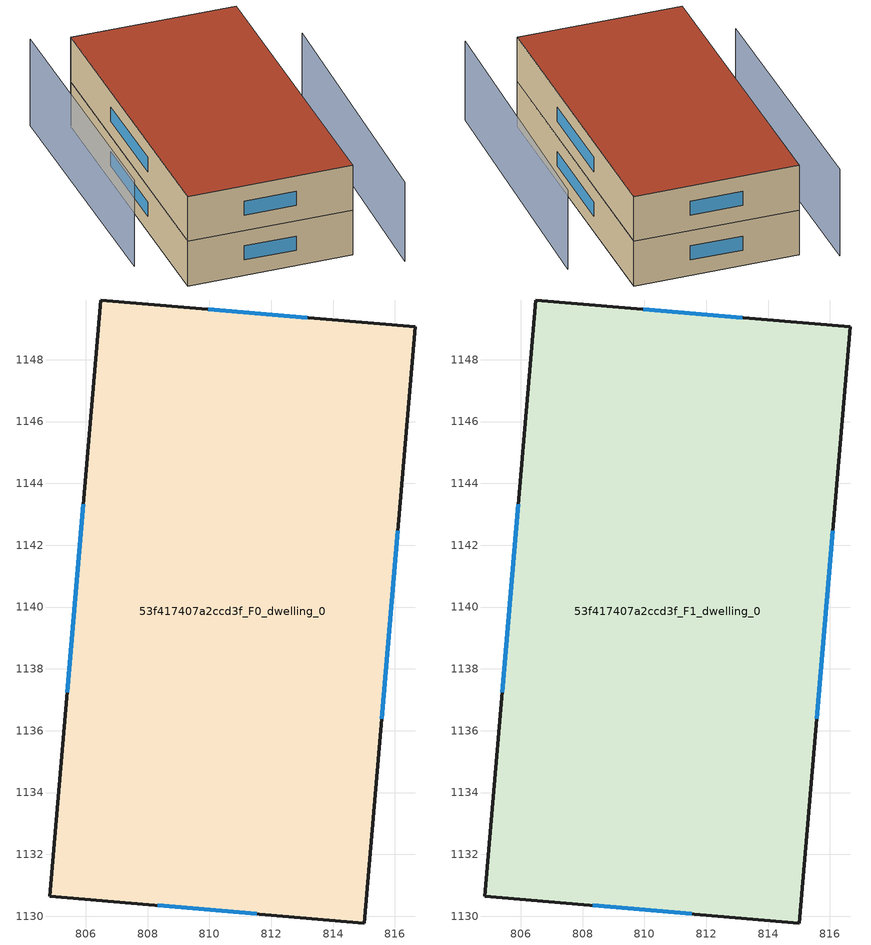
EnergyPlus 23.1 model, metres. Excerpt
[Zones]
53f417407a2ccd3f_F0_dwelling_0
 floor ground (EU_floor_Construction): 816.65,1149.07 815.01,1129.78 804.84,1130.65 806.48,1149.93 z0
 wall outside (EU_wall_Construction): 816.65,1149.07 806.48,1149.93 804.84,1130.65 815.01,1129.78 816.65,1149.07 z0:3
 window (EU_Window_Construction): 813.17,1149.36 809.97,1149.64 / 815.57,1136.38 816.09,1142.47 / 808.33,1130.35 811.53,1130.08 / 805.92,1143.33 805.41,1137.25 z1.03:1.97
53f417407a2ccd3f_F1_dwelling_0
 floor to 53f417407a2ccd3f_F0_dwelling_0 (EU_floor_Construction): 816.65,1149.07 815.01,1129.78 804.84,1130.65 806.48,1149.93 z3
 wall outside (EU_wall_Construction): 816.65,1149.07 806.48,1149.93 804.84,1130.65 815.01,1129.78 816.65,1149.07 z3:6
 window (EU_Window_Construction): 813.17,1149.36 809.97,1149.64 / 815.57,1136.38 816.09,1142.47 / 808.33,1130.35 811.53,1130.08 / 805.92,1143.33 805.41,1137.25 z4.03:4.97
 roof outside (EU_roof_Construction): 815.01,1129.78 816.65,1149.07 806.48,1149.93 804.84,1130.65 z6
shading: 817.4,1127.85 819.31,1145.71 z0:5.3; 804.41,1151.03 803.01,1133.98 z0:5.8
[Building]
EU S2 Campaign: North Axis=0; Terrain=City; Solar Distribution=FullExterior
[Site:Location]
Cape.Town.Intl.AP: Latitude=-33.965; Longitude=18.602; Time Zone=2; Elevation=46
[SizingPeriod:WeatherFileDays]
AnnualSizingPeriod: Begin Month=1; Begin Day of Month=1; End Month=12; End Day of Month=31; Day of Week for Start Day=Monday; Use Weather File Daylight Saving Period=No; Use Weather File Rain and Snow Indicators=No
[MATERIAL]
EU_InternalMass_Material: Roughness=MediumRough; Thickness=0.1; Conductivity=1; Density=1800; Specific Heat=900; Thermal Absorptance=0.9; Solar Absorptance=0.7; Visible Absorptance=0.7
[MATERIAL:NOMASS] Roughness=MediumRough; Thermal Absorptance=0.9; Solar Absorptance=0.7; Visible Absorptance=0.7
Name | Thermal Resistance
EU_wall_NoMass | 0.493876
EU_roof_NoMass | 0.449382
EU_floor_NoMass | 1.25
[WINDOWMATERIAL:SIMPLEGLAZINGSYSTEM]
EU_Window_SimpleGlazing: UFactor=4.4; Solar Heat Gain Coefficient=0.85; Visible Transmittance=0.85
[CONSTRUCTION]
EU_wall_Construction: EU_wall_NoMass
EU_roof_Construction: EU_roof_NoMass
EU_floor_Construction: EU_floor_NoMass
EU_Window_Construction: EU_Window_SimpleGlazing
EU_InternalMass_Construction: EU_InternalMass_Material
[ZONE] Type=1; Multiplier=1; Ceiling Height=autocalculate; Floor Area=autocalculate; Part of Total Floor Area=Yes
Name | Volume
53f417407a2ccd3f_F0_dwelling_0 | 592.436
53f417407a2ccd3f_F1_dwelling_0 | 592.435
[INTERNALMASS] Construction=EU_InternalMass_Construction; Surface Area=197.478
Name | Zone or ZoneList
53f417407a2ccd3f_F0_dwelling_0_EU_InternalMass | 53f417407a2ccd3f_F0_dwelling_0
53f417407a2ccd3f_F1_dwelling_0_EU_InternalMass | 53f417407a2ccd3f_F1_dwelling_0
[OTHEREQUIPMENT] Fuel Type=Electricity; Design Level Calculation Method=Watts/Area; Power per Zone Floor Area=1; Fraction Latent=0; Fraction Radiant=0; Fraction Lost=0; Carbon Dioxide Generation Rate=0; EndUse Subcategory=EU_Step8_InternalGains
Name | Zone or ZoneList or Space or SpaceList | Schedule
EU_Step8_InternalGain_53f417407a2ccd3f_F0_dwelling_0_f000 | 53f417407a2ccd3f_F0_dwelling_0 | EU_Step8_GainSchedule_53f417407a2ccd3f_F0_dwelling_0_f000
EU_Step8_InternalGain_53f417407a2ccd3f_F1_dwelling_0_f000 | 53f417407a2ccd3f_F1_dwelling_0 | EU_Step8_GainSchedule_53f417407a2ccd3f_F1_dwelling_0_f000
[ZONEVENTILATION:DESIGNFLOWRATE] Schedule=EU_AlwaysOn; Design Flow Rate Calculation Method=AirChanges/Hour; Air Changes per Hour=0.64; Ventilation Type=Natural; Fan Pressure Rise=0; Fan Total Efficiency=1; Constant Term Coefficient=1; Temperature Term Coefficient=0; Velocity Term Coefficient=0; Velocity Squared Term Coefficient=0; Minimum Indoor Temperature=-100; Maximum Indoor Temperature=100; Delta Temperature=-100; Minimum Outdoor Temperature=-100; Maximum Outdoor Temperature=100; Maximum Wind Speed=40
Name | Zone or ZoneList or Space or SpaceList
EU_ConstantAir_53f417407a2ccd3f_F0_dwelling_0 | 53f417407a2ccd3f_F0_dwelling_0
EU_ConstantAir_53f417407a2ccd3f_F1_dwelling_0 | 53f417407a2ccd3f_F1_dwelling_0
[HVACTEMPLATE:THERMOSTAT] Constant Heating Setpoint=20; Constant Cooling Setpoint=50
EU_HeatOnly_53f417407a2ccd3f_F0_dwelling_0; EU_HeatOnly_53f417407a2ccd3f_F1_dwelling_0
[HVACTEMPLATE:ZONE:IDEALLOADSAIRSYSTEM] System Availability Schedule=EU_AlwaysOn; Maximum Heating Supply Air Temperature=50; Minimum Cooling Supply Air Temperature=13; Maximum Heating Supply Air Humidity Ratio=0.0156; Minimum Cooling Supply Air Humidity Ratio=0.0077; Heating Limit=NoLimit; Cooling Limit=NoLimit; Heating Availability Schedule=EU_AlwaysOn; Cooling Availability Schedule=EU_CoolingOff; Dehumidification Control Type=ConstantSensibleHeatRatio; Cooling Sensible Heat Ratio=0.7; Dehumidification Setpoint=60; Humidification Control Type=None; Humidification Setpoint=30; Outdoor Air Method=None; Outdoor Air Flow Rate per Person=0.00944; Outdoor Air Flow Rate per Zone Floor Area=0; Outdoor Air Flow Rate per Zone=0; Demand Controlled Ventilation Type=None; Outdoor Air Economizer Type=NoEconomizer; Heat Recovery Type=None; Sensible Heat Recovery Effectiveness=0.7; Latent Heat Recovery Effectiveness=0.65
Name | Template Thermostat
53f417407a2ccd3f_F0_dwelling_0 | EU_HeatOnly_53f417407a2ccd3f_F0_dwelling_0
53f417407a2ccd3f_F1_dwelling_0 | EU_HeatOnly_53f417407a2ccd3f_F1_dwelling_0
[SIZING:ZONE] Zone Cooling Design Supply Air Temperature Input Method=SupplyAirTemperature; Zone Cooling Design Supply Air Temperature=13; Zone Heating Design Supply Air Temperature Input Method=SupplyAirTemperature; Zone Heating Design Supply Air Temperature=50; Zone Cooling Design Supply Air Humidity Ratio=0.008; Zone Heating Design Supply Air Humidity Ratio=0.008; Cooling Design Air Flow Method=DesignDay; Cooling Design Air Flow Rate=0; Cooling Minimum Air Flow per Zone Floor Area=0.000762; Cooling Minimum Air Flow=0; Cooling Minimum Air Flow Fraction=0.2; Heating Design Air Flow Method=DesignDay; Heating Design Air Flow Rate=0; Heating Maximum Air Flow per Zone Floor Area=0.002032; Heating Maximum Air Flow=0.141576; Heating Maximum Air Flow Fraction=0.3; Account for Dedicated Outdoor Air System=No; Dedicated Outdoor Air System Control Strategy=NeutralSupplyAir; Dedicated Outdoor Air Low Setpoint Temperature for Design=autosize; Dedicated Outdoor Air High Setpoint Temperature for Design=autosize; Zone Load Sizing Method=Sensible Load Only No Latent Load; Zone Latent Cooling Design Supply Air Humidity Ratio Input Method=HumidityRatioDifference; Zone Cooling Design Supply Air Humidity Ratio Difference=0.005; Zone Latent Heating Design Supply Air Humidity Ratio Input Method=HumidityRatioDifference; Zone Humidification Design Supply Air Humidity Ratio Difference=0.005
53f417407a2ccd3f_F0_dwelling_0; 53f417407a2ccd3f_F1_dwelling_0
[SCHEDULE:CONSTANT]
Name | Hourly Value
EU_AlwaysOn | 1
EU_CoolingOff | 0
[SCHEDULE:FILE] Column Number=1; Rows to Skip at Top=0; Number of Hours of Data=8760; Column Separator=Comma; Interpolate to Timestep=No; Minutes per Item=60; Adjust Schedule for Daylight Savings=Yes
Name | File
EU_Step8_GainSchedule_53f417407a2ccd3f_F0_dwelling_0_f000 | ../../schedules/53f417407a2ccd3f/53f417407a2ccd3f_F0_dwelling_0_f000_gain.csv
EU_Step8_GainSchedule_53f417407a2ccd3f_F1_dwelling_0_f000 | ../../schedules/53f417407a2ccd3f/53f417407a2ccd3f_F1_dwelling_0_f000_gain.csv
